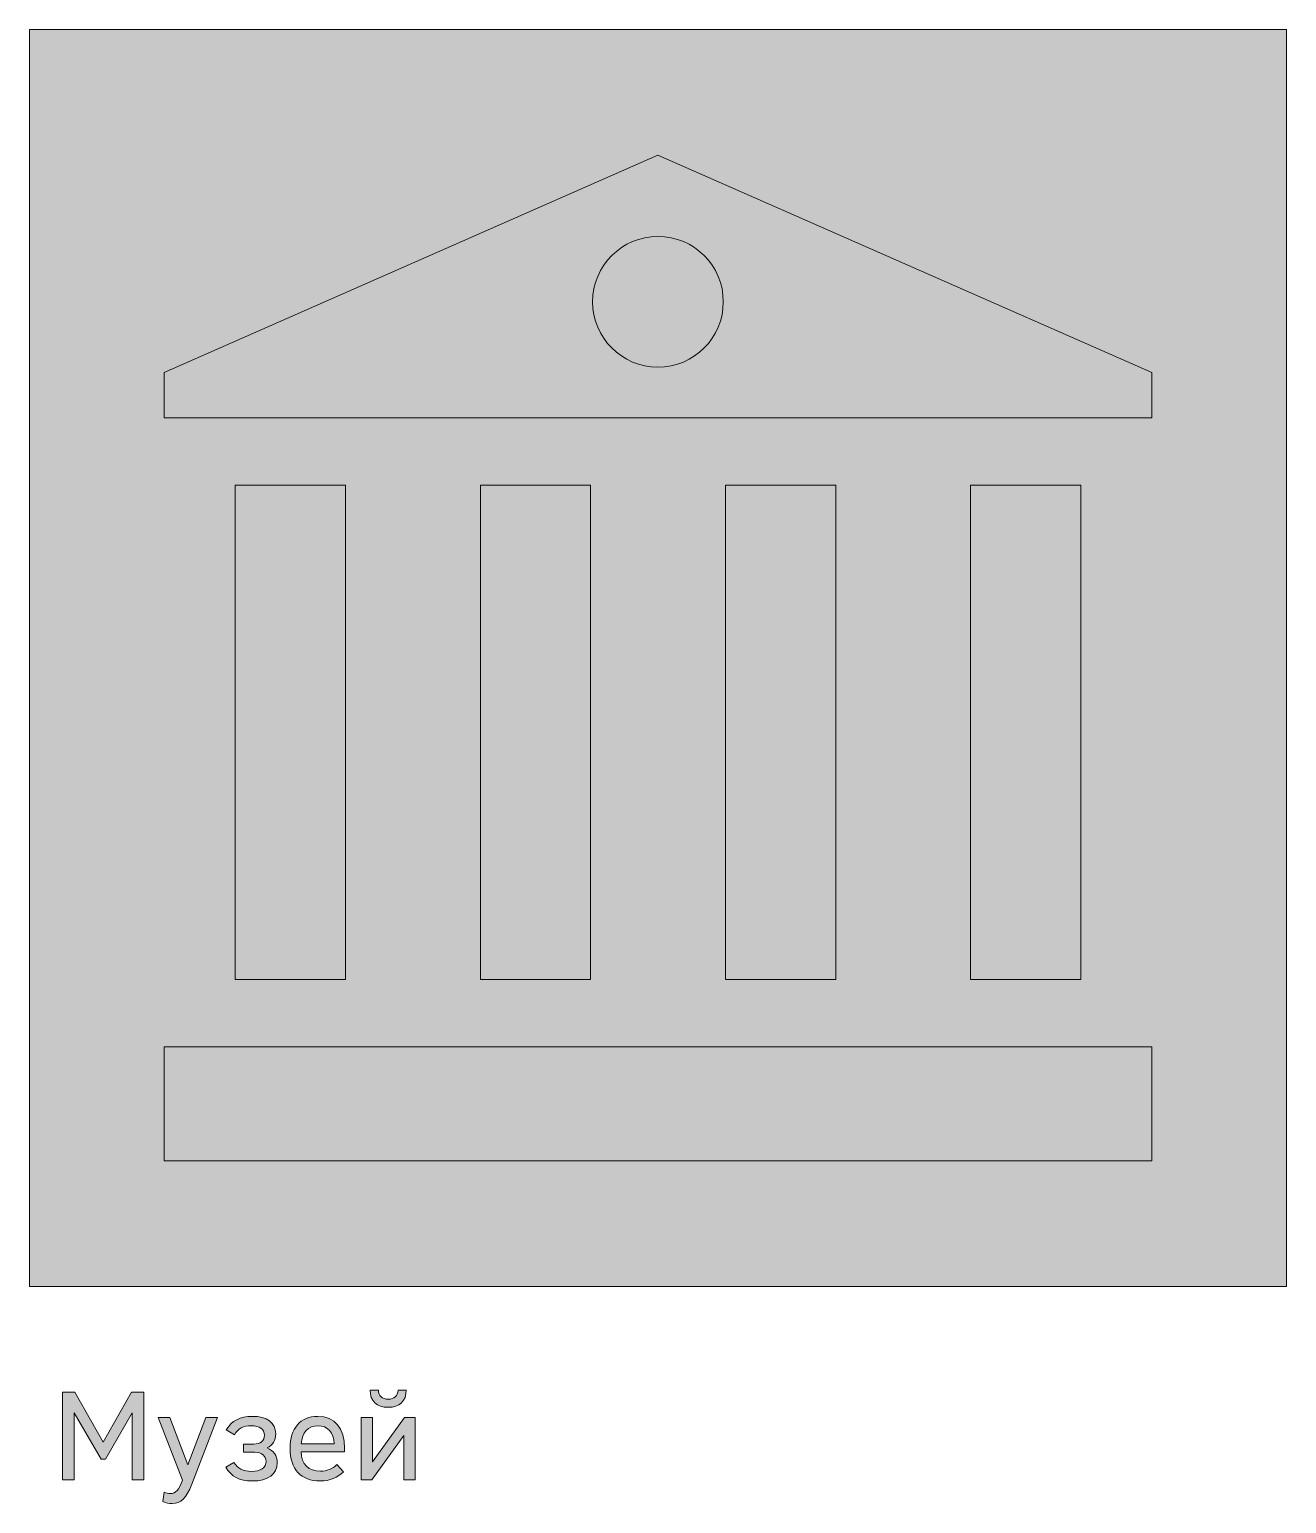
# Model space of a CAD drawing. Header units: millimetres. Extents: x -1334 to 1514, y -1037 to 10.
# Drawn here: x -266.3 to -166.3, y -279.3 to -162 of the extents above; entities that cross this region are included whole.
import ezdxf

# ---------------------------------------------------------------- set-up
doc = ezdxf.new("R2010")
doc.units = ezdxf.units.MM
doc.header["$MEASUREMENT"] = 0
doc.layers.add('bg', color=7, linetype='Continuous', lineweight=0)
doc.layers.add('icons', color=7, linetype='Continuous', lineweight=0)

# ---------------------------------------------------------------- blocks, each defined once
blk = doc.blocks.new('Block_59')
at = {"layer": 'icons', "true_color": 0x231f20, "transparency": 33554687}
h = blk.add_hatch(color=250, dxfattribs=at)
h.dxf.hatch_style = 2
edge = h.paths.add_edge_path()
edge.add_spline(control_points=[(-260.6, -275.73), (-260.6, -275.73), (-262.74, -272.04), (-262.74, -272.04), (-262.74, -272.04), (-262.74, -277.38), (-262.74, -277.38), (-262.74, -277.38), (-263.67, -277.38), (-263.67, -277.38), (-263.67, -277.38), (-263.67, -270.4), (-263.67, -270.4), (-263.67, -270.4), (-262.7, -270.4), (-262.7, -270.4), (-262.7, -270.4), (-260.43, -274.38), (-260.43, -274.38), (-260.43, -274.38), (-258.17, -270.4), (-258.17, -270.4), (-258.17, -270.4), (-257.2, -270.4), (-257.2, -270.4), (-257.2, -270.4), (-257.2, -277.38), (-257.2, -277.38), (-257.2, -277.38), (-258.13, -277.38), (-258.13, -277.38), (-258.13, -277.38), (-258.13, -272.04), (-258.13, -272.04), (-258.13, -272.04), (-260.25, -275.73), (-260.25, -275.73), (-260.25, -275.73), (-260.6, -275.73), (-260.6, -275.73)], knot_values=[0, 0, 0, 0, 1, 1, 1, 2, 2, 2, 3, 3, 3, 4, 4, 4, 5, 5, 5, 6, 6, 6, 7, 7, 7, 8, 8, 8, 9, 9, 9, 10, 10, 10, 11, 11, 11, 12, 12, 12, 13, 13, 13, 13], degree=3, periodic=0)
h = blk.add_hatch(color=250, dxfattribs=at)
h.dxf.hatch_style = 2
edge = h.paths.add_edge_path()
edge.add_spline(control_points=[(-239.2, -270.23), (-239.2, -270.23), (-238.54, -270.23), (-238.54, -270.23), (-238.53, -270.7), (-238.25, -270.96), (-237.76, -270.96), (-237.27, -270.96), (-237, -270.7), (-236.98, -270.23), (-236.98, -270.23), (-236.32, -270.23), (-236.32, -270.23), (-236.32, -271.09), (-236.85, -271.6), (-237.76, -271.6), (-238.68, -271.6), (-239.2, -271.09), (-239.2, -270.23)], knot_values=[0, 0, 0, 0, 1, 1, 1, 2, 2, 2, 3, 3, 3, 4, 4, 4, 5, 5, 5, 6, 6, 6, 6], degree=3, periodic=0)
edge = h.paths.add_edge_path()
edge.add_spline(control_points=[(-236.47, -272.4), (-236.47, -272.4), (-235.62, -272.4), (-235.62, -272.4), (-235.62, -272.4), (-235.62, -277.38), (-235.62, -277.38), (-235.62, -277.38), (-236.52, -277.38), (-236.52, -277.38), (-236.52, -277.38), (-236.52, -273.83), (-236.52, -273.83), (-236.52, -273.83), (-239.06, -277.38), (-239.06, -277.38), (-239.06, -277.38), (-239.91, -277.38), (-239.91, -277.38), (-239.91, -277.38), (-239.91, -272.4), (-239.91, -272.4), (-239.91, -272.4), (-239.01, -272.4), (-239.01, -272.4), (-239.01, -272.4), (-239.01, -275.93), (-239.01, -275.93), (-239.01, -275.93), (-236.47, -272.4), (-236.47, -272.4)], knot_values=[0, 0, 0, 0, 1, 1, 1, 2, 2, 2, 3, 3, 3, 4, 4, 4, 5, 5, 5, 6, 6, 6, 7, 7, 7, 8, 8, 8, 9, 9, 9, 10, 10, 10, 10], degree=3, periodic=0)
h = blk.add_hatch(color=250, dxfattribs=at)
h.dxf.hatch_style = 2
edge = h.paths.add_edge_path()
edge.add_spline(control_points=[(-254.94, -279.25), (-255.19, -279.25), (-255.46, -279.2), (-255.68, -279.1), (-255.68, -279.1), (-255.57, -278.34), (-255.57, -278.34), (-255.42, -278.42), (-255.26, -278.46), (-255.09, -278.46), (-254.66, -278.46), (-254.4, -278.18), (-254.13, -277.4), (-254.13, -277.4), (-256.07, -272.4), (-256.07, -272.4), (-256.07, -272.4), (-255.12, -272.4), (-255.12, -272.4), (-255.12, -272.4), (-253.7, -276.18), (-253.7, -276.18), (-253.7, -276.18), (-252.28, -272.4), (-252.28, -272.4), (-252.28, -272.4), (-251.33, -272.4), (-251.33, -272.4), (-251.33, -272.4), (-253.38, -277.71), (-253.38, -277.71), (-253.83, -278.85), (-254.23, -279.25), (-254.94, -279.25)], knot_values=[0, 0, 0, 0, 1, 1, 1, 2, 2, 2, 3, 3, 3, 4, 4, 4, 5, 5, 5, 6, 6, 6, 7, 7, 7, 8, 8, 8, 9, 9, 9, 10, 10, 10, 11, 11, 11, 11], degree=3, periodic=0)
h = blk.add_hatch(color=250, dxfattribs=at)
h.dxf.hatch_style = 2
edge = h.paths.add_edge_path()
edge.add_spline(control_points=[(-249.99, -273.78), (-249.99, -273.78), (-250.64, -273.4), (-250.64, -273.4), (-250.21, -272.67), (-249.55, -272.32), (-248.58, -272.32), (-247.41, -272.32), (-246.71, -272.83), (-246.71, -273.71), (-246.71, -274.23), (-246.95, -274.62), (-247.4, -274.83), (-246.87, -275.04), (-246.58, -275.45), (-246.58, -276.01), (-246.58, -276.93), (-247.32, -277.46), (-248.58, -277.46), (-249.59, -277.46), (-250.26, -277.11), (-250.68, -276.36), (-250.68, -276.36), (-250.03, -275.99), (-250.03, -275.99), (-249.75, -276.47), (-249.3, -276.7), (-248.64, -276.7), (-247.9, -276.7), (-247.48, -276.41), (-247.48, -275.9), (-247.48, -275.46), (-247.81, -275.18), (-248.38, -275.18), (-248.38, -275.18), (-249.27, -275.18), (-249.27, -275.18), (-249.27, -275.18), (-249.27, -274.53), (-249.27, -274.53), (-249.27, -274.53), (-248.45, -274.53), (-248.45, -274.53), (-247.92, -274.53), (-247.61, -274.26), (-247.61, -273.82), (-247.61, -273.33), (-247.98, -273.07), (-248.66, -273.07), (-249.28, -273.07), (-249.71, -273.29), (-249.99, -273.78)], knot_values=[0, 0, 0, 0, 1, 1, 1, 2, 2, 2, 3, 3, 3, 4, 4, 4, 5, 5, 5, 6, 6, 6, 7, 7, 7, 8, 8, 8, 9, 9, 9, 10, 10, 10, 11, 11, 11, 12, 12, 12, 13, 13, 13, 14, 14, 14, 15, 15, 15, 16, 16, 16, 17, 17, 17, 17], degree=3, periodic=0)
h = blk.add_hatch(color=250, dxfattribs=at)
h.dxf.hatch_style = 2
edge = h.paths.add_edge_path()
edge.add_spline(control_points=[(-244.68, -274.5), (-244.68, -274.5), (-242.06, -274.5), (-242.06, -274.5), (-242.1, -273.58), (-242.57, -273.07), (-243.34, -273.07), (-244.13, -273.07), (-244.62, -273.58), (-244.68, -274.5)], knot_values=[0, 0, 0, 0, 1, 1, 1, 2, 2, 2, 3, 3, 3, 3], degree=3, periodic=0)
edge = h.paths.add_edge_path()
edge.add_spline(control_points=[(-245.57, -274.87), (-245.57, -273.27), (-244.75, -272.32), (-243.37, -272.32), (-242, -272.32), (-241.23, -273.24), (-241.23, -274.86), (-241.23, -274.86), (-241.23, -275.15), (-241.23, -275.15), (-241.23, -275.15), (-244.68, -275.15), (-244.68, -275.15), (-244.66, -276.13), (-244.09, -276.68), (-243.15, -276.68), (-242.65, -276.68), (-242.19, -276.51), (-241.84, -276.16), (-241.84, -276.16), (-241.31, -276.72), (-241.31, -276.72), (-241.8, -277.19), (-242.39, -277.46), (-243.18, -277.46), (-244.69, -277.46), (-245.57, -276.53), (-245.57, -274.87)], knot_values=[0, 0, 0, 0, 1, 1, 1, 2, 2, 2, 3, 3, 3, 4, 4, 4, 5, 5, 5, 6, 6, 6, 7, 7, 7, 8, 8, 8, 9, 9, 9, 9], degree=3, periodic=0)
at = {"layer": 'icons'}
for points, knots in [([(-260.6, -275.73), (-260.6, -275.73), (-262.74, -272.04), (-262.74, -272.04), (-262.74, -272.04), (-262.74, -277.38), (-262.74, -277.38), (-262.74, -277.38), (-263.67, -277.38), (-263.67, -277.38), (-263.67, -277.38), (-263.67, -270.4), (-263.67, -270.4), (-263.67, -270.4), (-262.7, -270.4), (-262.7, -270.4), (-262.7, -270.4), (-260.43, -274.38), (-260.43, -274.38), (-260.43, -274.38), (-258.17, -270.4), (-258.17, -270.4), (-258.17, -270.4), (-257.2, -270.4), (-257.2, -270.4), (-257.2, -270.4), (-257.2, -277.38), (-257.2, -277.38), (-257.2, -277.38), (-258.13, -277.38), (-258.13, -277.38), (-258.13, -277.38), (-258.13, -272.04), (-258.13, -272.04), (-258.13, -272.04), (-260.25, -275.73), (-260.25, -275.73), (-260.25, -275.73), (-260.6, -275.73), (-260.6, -275.73)], [0, 0, 0, 0, 1, 1, 1, 2, 2, 2, 3, 3, 3, 4, 4, 4, 5, 5, 5, 6, 6, 6, 7, 7, 7, 8, 8, 8, 9, 9, 9, 10, 10, 10, 11, 11, 11, 12, 12, 12, 13, 13, 13, 13]), ([(-239.2, -270.23), (-239.2, -270.23), (-238.54, -270.23), (-238.54, -270.23), (-238.53, -270.7), (-238.25, -270.96), (-237.76, -270.96), (-237.27, -270.96), (-237, -270.7), (-236.98, -270.23), (-236.98, -270.23), (-236.32, -270.23), (-236.32, -270.23), (-236.32, -271.09), (-236.85, -271.6), (-237.76, -271.6), (-238.68, -271.6), (-239.2, -271.09), (-239.2, -270.23)], [0, 0, 0, 0, 1, 1, 1, 2, 2, 2, 3, 3, 3, 4, 4, 4, 5, 5, 5, 6, 6, 6, 6]), ([(-254.94, -279.25), (-255.19, -279.25), (-255.46, -279.2), (-255.68, -279.1), (-255.68, -279.1), (-255.57, -278.34), (-255.57, -278.34), (-255.42, -278.42), (-255.26, -278.46), (-255.09, -278.46), (-254.66, -278.46), (-254.4, -278.18), (-254.13, -277.4), (-254.13, -277.4), (-256.07, -272.4), (-256.07, -272.4), (-256.07, -272.4), (-255.12, -272.4), (-255.12, -272.4), (-255.12, -272.4), (-253.7, -276.18), (-253.7, -276.18), (-253.7, -276.18), (-252.28, -272.4), (-252.28, -272.4), (-252.28, -272.4), (-251.33, -272.4), (-251.33, -272.4), (-251.33, -272.4), (-253.38, -277.71), (-253.38, -277.71), (-253.83, -278.85), (-254.23, -279.25), (-254.94, -279.25)], [0, 0, 0, 0, 1, 1, 1, 2, 2, 2, 3, 3, 3, 4, 4, 4, 5, 5, 5, 6, 6, 6, 7, 7, 7, 8, 8, 8, 9, 9, 9, 10, 10, 10, 11, 11, 11, 11]), ([(-249.99, -273.78), (-249.99, -273.78), (-250.64, -273.4), (-250.64, -273.4), (-250.21, -272.67), (-249.55, -272.32), (-248.58, -272.32), (-247.41, -272.32), (-246.71, -272.83), (-246.71, -273.71), (-246.71, -274.23), (-246.95, -274.62), (-247.4, -274.83), (-246.87, -275.04), (-246.58, -275.45), (-246.58, -276.01), (-246.58, -276.93), (-247.32, -277.46), (-248.58, -277.46), (-249.59, -277.46), (-250.26, -277.11), (-250.68, -276.36), (-250.68, -276.36), (-250.03, -275.99), (-250.03, -275.99), (-249.75, -276.47), (-249.3, -276.7), (-248.64, -276.7), (-247.9, -276.7), (-247.48, -276.41), (-247.48, -275.9), (-247.48, -275.46), (-247.81, -275.18), (-248.38, -275.18), (-248.38, -275.18), (-249.27, -275.18), (-249.27, -275.18), (-249.27, -275.18), (-249.27, -274.53), (-249.27, -274.53), (-249.27, -274.53), (-248.45, -274.53), (-248.45, -274.53), (-247.92, -274.53), (-247.61, -274.26), (-247.61, -273.82), (-247.61, -273.33), (-247.98, -273.07), (-248.66, -273.07), (-249.28, -273.07), (-249.71, -273.29), (-249.99, -273.78)], [0, 0, 0, 0, 1, 1, 1, 2, 2, 2, 3, 3, 3, 4, 4, 4, 5, 5, 5, 6, 6, 6, 7, 7, 7, 8, 8, 8, 9, 9, 9, 10, 10, 10, 11, 11, 11, 12, 12, 12, 13, 13, 13, 14, 14, 14, 15, 15, 15, 16, 16, 16, 17, 17, 17, 17]), ([(-245.57, -274.87), (-245.57, -273.27), (-244.75, -272.32), (-243.37, -272.32), (-242, -272.32), (-241.23, -273.24), (-241.23, -274.86), (-241.23, -274.86), (-241.23, -275.15), (-241.23, -275.15), (-241.23, -275.15), (-244.68, -275.15), (-244.68, -275.15), (-244.66, -276.13), (-244.09, -276.68), (-243.15, -276.68), (-242.65, -276.68), (-242.19, -276.51), (-241.84, -276.16), (-241.84, -276.16), (-241.31, -276.72), (-241.31, -276.72), (-241.8, -277.19), (-242.39, -277.46), (-243.18, -277.46), (-244.69, -277.46), (-245.57, -276.53), (-245.57, -274.87)], [0, 0, 0, 0, 1, 1, 1, 2, 2, 2, 3, 3, 3, 4, 4, 4, 5, 5, 5, 6, 6, 6, 7, 7, 7, 8, 8, 8, 9, 9, 9, 9]), ([(-244.68, -274.5), (-244.68, -274.5), (-242.06, -274.5), (-242.06, -274.5), (-242.1, -273.58), (-242.57, -273.07), (-243.34, -273.07), (-244.13, -273.07), (-244.62, -273.58), (-244.68, -274.5)], [0, 0, 0, 0, 1, 1, 1, 2, 2, 2, 3, 3, 3, 3]), ([(-236.47, -272.4), (-236.47, -272.4), (-235.62, -272.4), (-235.62, -272.4), (-235.62, -272.4), (-235.62, -277.38), (-235.62, -277.38), (-235.62, -277.38), (-236.52, -277.38), (-236.52, -277.38), (-236.52, -277.38), (-236.52, -273.83), (-236.52, -273.83), (-236.52, -273.83), (-239.06, -277.38), (-239.06, -277.38), (-239.06, -277.38), (-239.91, -277.38), (-239.91, -277.38), (-239.91, -277.38), (-239.91, -272.4), (-239.91, -272.4), (-239.91, -272.4), (-239.01, -272.4), (-239.01, -272.4), (-239.01, -272.4), (-239.01, -275.93), (-239.01, -275.93), (-239.01, -275.93), (-236.47, -272.4), (-236.47, -272.4)], [0, 0, 0, 0, 1, 1, 1, 2, 2, 2, 3, 3, 3, 4, 4, 4, 5, 5, 5, 6, 6, 6, 7, 7, 7, 8, 8, 8, 9, 9, 9, 10, 10, 10, 10])]:
    blk.add_open_spline(points, degree=3, knots=knots, dxfattribs=at)
blk = doc.blocks.new('Block_129')
at = {"layer": 'icons'}
for points in [[(-241.16, -237.56), (-249.93, -237.56), (-249.93, -198.26), (-241.16, -198.26)], [(-221.66, -237.56), (-230.43, -237.56), (-230.43, -198.26), (-221.66, -198.26)], [(-202.16, -237.56), (-210.93, -237.56), (-210.93, -198.26), (-202.16, -198.26)], [(-182.66, -237.56), (-191.43, -237.56), (-191.43, -198.26), (-182.66, -198.26)]]:
    blk.add_lwpolyline(points, close=True, dxfattribs=at)
blk = doc.blocks.new('Block_128')
at = {"layer": 'icons'}
blk.add_lwpolyline([(-177, -252), (-255.59, -252), (-255.59, -242.93), (-177, -242.93)], close=True, dxfattribs=at)
for points, knots in [([(-216.3, -172), (-216.3, -172), (-255.59, -189.28), (-255.59, -189.28), (-255.59, -189.28), (-255.59, -192.89), (-255.59, -192.89), (-255.59, -192.89), (-177, -192.89), (-177, -192.89), (-177, -192.89), (-177, -189.28), (-177, -189.28), (-177, -189.28), (-216.3, -172), (-216.3, -172)], [0, 0, 0, 0, 1, 1, 1, 2, 2, 2, 3, 3, 3, 4, 4, 4, 5, 5, 5, 5]), ([(-216.3, -188.86), (-219.17, -188.86), (-221.5, -186.53), (-221.5, -183.66), (-221.5, -180.79), (-219.17, -178.46), (-216.3, -178.46), (-213.42, -178.46), (-211.1, -180.79), (-211.1, -183.66), (-211.1, -186.53), (-213.42, -188.86), (-216.3, -188.86)], [0, 0, 0, 0, 1, 1, 1, 2, 2, 2, 3, 3, 3, 4, 4, 4, 4])]:
    blk.add_open_spline(points, degree=3, knots=knots, dxfattribs=at)
blk.add_blockref('Block_129', (0, 0), dxfattribs=at)
blk = doc.blocks.new('Block_127')
at = {"layer": 'icons'}
blk.add_blockref('Block_128', (0, 0), dxfattribs=at)
blk = doc.blocks.new('Block_126')
at = {"layer": 'icons'}
blk.add_blockref('Block_127', (0, 0), dxfattribs=at)
blk = doc.blocks.new('Block_125')
at = {"layer": 'icons'}
blk.add_blockref('Block_126', (0, 0), dxfattribs=at)
blk = doc.blocks.new('Block_124')
at = {"layer": 'icons'}
blk.add_blockref('Block_125', (0, 0), dxfattribs=at)

msp = doc.modelspace()

# ---------------------------------------------------------------- hatches: boundary and pattern name
at = {"layer": 'bg', "true_color": 0x592d2c, "transparency": 33554687}
h = msp.add_hatch(color=29, dxfattribs=at)
h.dxf.hatch_style = 2
h.paths.add_polyline_path([(-166.3, -262), (-266.3, -262), (-266.3, -162), (-166.3, -162)])

# ---------------------------------------------------------------- linework, layer by layer
at = {"layer": 'bg'}
msp.add_lwpolyline([(-166.3, -262), (-266.3, -262), (-266.3, -162), (-166.3, -162)], close=True, dxfattribs=at)

# ---------------------------------------------------------------- block references
at = {"layer": 'icons'}
for name in ['Block_124', 'Block_59']:
    msp.add_blockref(name, (0, 0), dxfattribs=at)

doc.saveas('drawing.dxf')
